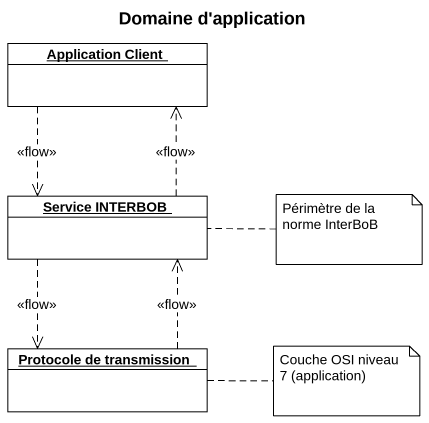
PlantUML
@startuml
title Domaine d'application
hide circle
hide empty members
object "Application Client" as Application_Client
object "Service INTERBOB" as Service_INTERBOB
object "Protocole de transmission" as Protocole_de_transmission
Application_Client ..> Service_INTERBOB : <<flow>>
Service_INTERBOB .up.> Application_Client : <<flow>>
Service_INTERBOB ..> Protocole_de_transmission : <<flow>>
Protocole_de_transmission .up.> Service_INTERBOB : <<flow>>
note right of Service_INTERBOB : Périmètre de la norme InterBoB
note right of Protocole_de_transmission : Couche OSI niveau 7 (application)
@enduml
